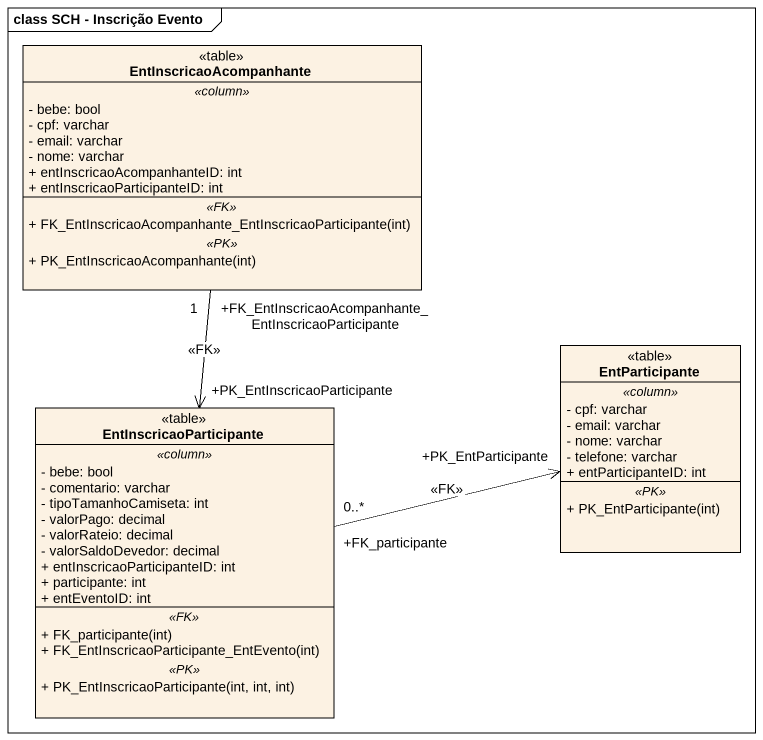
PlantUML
@startuml
mainframe class SCH - Inscrição Evento
hide circle
hide empty members
skinparam classAttributeIconSize 0
class EntInscricaoAcompanhante <<table>> {
  .. <<column>> ..
  - bebe: bool
  - cpf: varchar
  - email: varchar
  - nome: varchar
  + entInscricaoAcompanhanteID: int
  + entInscricaoParticipanteID: int
  .. <<FK>> ..
  + FK_EntInscricaoAcompanhante_EntInscricaoParticipante(int)
  .. <<PK>> ..
  + PK_EntInscricaoAcompanhante(int)
}
class EntParticipante <<table>> {
  .. <<column>> ..
  - cpf: varchar
  - email: varchar
  - nome: varchar
  - telefone: varchar
  + entParticipanteID: int
  .. <<PK>> ..
  + PK_EntParticipante(int)
}
class EntInscricaoParticipante <<table>> {
  .. <<column>> ..
  - bebe: bool
  - comentario: varchar
  - tipoTamanhoCamiseta: int
  - valorPago: decimal
  - valorRateio: decimal
  - valorSaldoDevedor: decimal
  + entInscricaoParticipanteID: int
  + participante: int
  + entEventoID: int
  .. <<FK>> ..
  + FK_participante(int)
  + FK_EntInscricaoParticipante_EntEvento(int)
  .. <<PK>> ..
  + PK_EntInscricaoParticipante(int, int, int)
}
EntInscricaoAcompanhante "+FK_EntInscricaoAcompanhante_EntInscricaoParticipante\n1" --> "+PK_EntInscricaoParticipante" EntInscricaoParticipante : <<FK>>
EntInscricaoParticipante "+FK_participante\n0..*" -right-> "+PK_EntParticipante" EntParticipante : <<FK>>
@enduml
